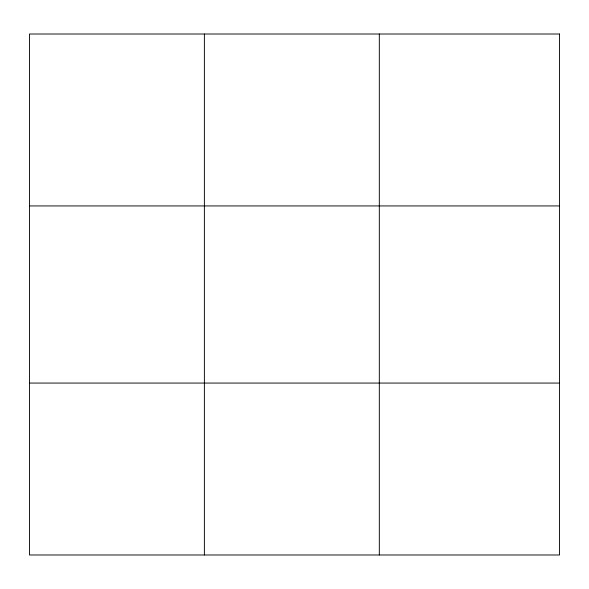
<?xml version="1.0" encoding="UTF-8"?>
<svg xmlns="http://www.w3.org/2000/svg" width="589" height="589" viewBox="0 0 589 589"><rect width="100%" height="100%" fill="white"/><g stroke="black" fill="none" stroke-linecap="round" stroke-linejoin="round"><path stroke-width="0.88" d="M204.383 34.015L204.383 554.985M379.316 34.015L379.316 554.985M29.45 205.936L559.55 205.936M29.45 383.064L559.55 383.064M559.55 34.015L559.55 554.985L29.45 554.985L29.45 34.015L559.55 34.015"/></g></svg>
